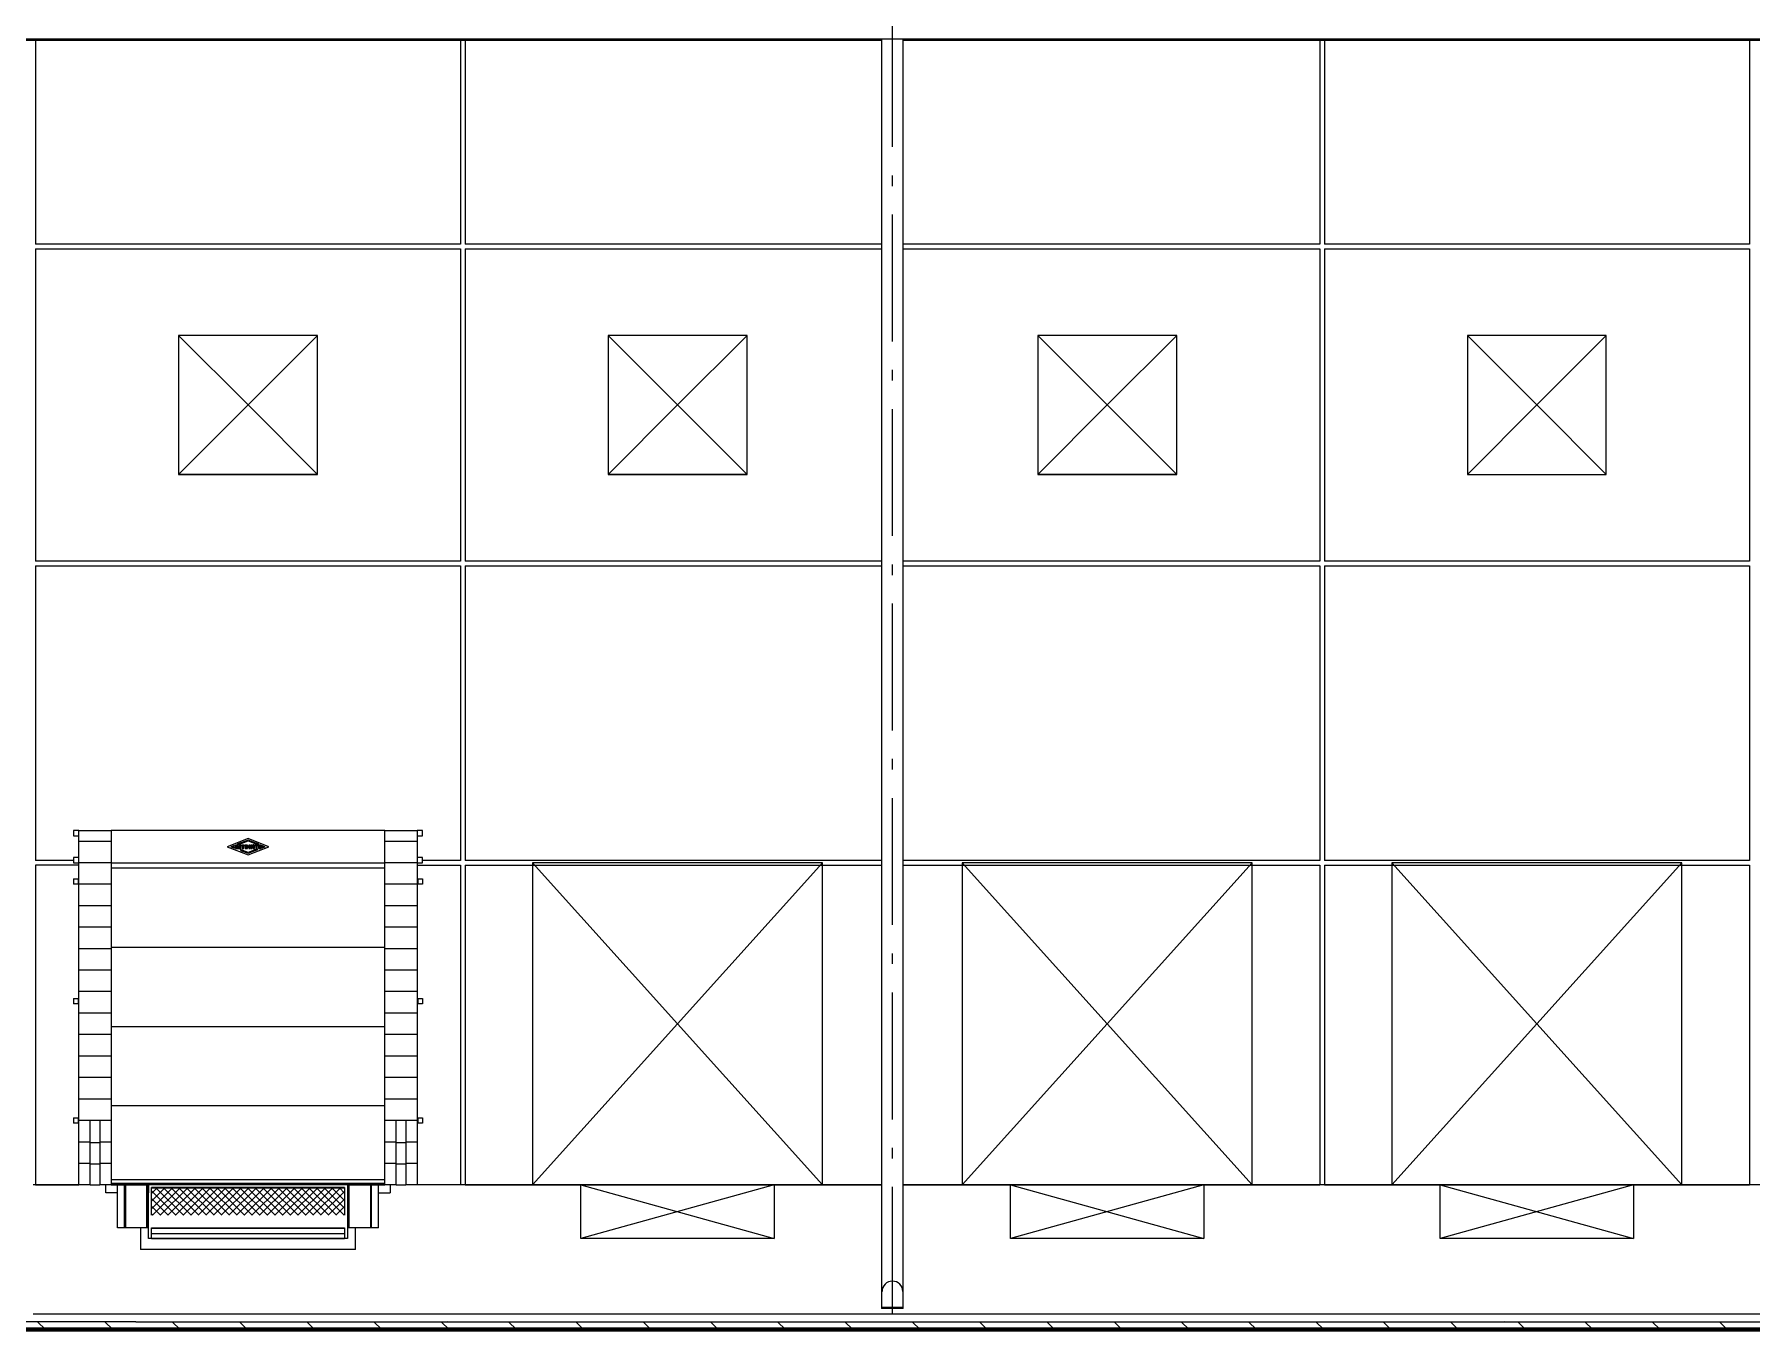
# Model space of a CAD drawing. Header units: metres. Extents: x -199 to 506, y -5 to 23.
# Drawn here: x 322.41 to 338.65, y -1.37 to 10.89 of the extents above; entities that cross this region are included whole.
import ezdxf

# ---------------------------------------------------------------- set-up
doc = ezdxf.new("R2010")
doc.units = ezdxf.units.M
doc.linetypes.add('01_Grid', pattern=[1.74, 1.2, -0.27, 0, -0.27])
for name, color, linetype, lineweight in [('03EJES-1', 1, '01_Grid', 5), ('06MUREXT', 92, 'Continuous', 9), ('11PUER', 1, 'Continuous', 5), ('14HATCH-1', 14, 'Continuous', 5), ('17EQAGUA', 5, 'Continuous', 5), ('26VENT', 144, 'Continuous', 5), ('46BANQ', 8, 'Continuous', 5), ('46BANQ-1', 8, 'Continuous', 13), ('53BAPS', 1, 'Continuous', 5), ('70LINEA', 1, 'Continuous', 13), ('70LINEA-1', 1, 'Continuous', 5), ('70LINEA_1_0', 6, 'Continuous', 80)]:
    doc.layers.add(name, color=color, linetype=linetype, lineweight=lineweight)

# ---------------------------------------------------------------- blocks, each defined once
blk = doc.blocks.new('Dock - Mechanical Leveler - MU6008-7073546-601rSouthElevEjeF Paint')
at = {"layer": '17EQAGUA'}
h = blk.add_hatch(dxfattribs=at)
h.set_pattern_fill('FP_26', color=256, style=0, pattern_type=2)
h.set_pattern_definition([(44.843, (18.288, -0.177), (-0.0359635, 0.036161), []), (135.157, (18.288, -0.177), (-0.0359635, -0.036161), [])])
h.paths.add_polyline_path([(17.585, -0.287), (19.202, -0.287), (19.202, -0.027), (17.374, -0.027), (17.374, -0.287)])
for p, q in [((16.942, -0.076), (16.942, 0)), ((16.993, 0), (17.053, 0)), ((17.053, -0.076), (16.942, -0.076)), ((17.053, 0), (17.12, 0)), ((17.053, -0.406), (17.053, 0)), ((17.12, 0), (17.129, 0)), ((17.12, -0.406), (17.12, 0)), ((17.129, 0), (17.332, 0)), ((17.129, 0), (17.129, -0.406)), ((17.332, -0.406), (17.332, 0)), ((17.332, 0), (17.342, 0)), ((17.342, -0.406), (17.342, 0)), ((17.342, 0), (17.348, 0)), ((17.348, -0.076), (17.342, -0.076)), ((17.348, -0.076), (17.342, -0.076)), ((17.348, 0), (17.348, -0.076)), ((17.348, -0.508), (17.348, -0.076)), ((17.374, -0.027), (17.374, -0.025)), ((19.202, -0.025), (17.374, -0.025)), ((17.374, -0.287), (17.374, -0.027)), ((17.374, -0.027), (19.202, -0.027)), ((19.202, -0.025), (19.202, -0.027)), ((19.202, -0.027), (19.202, -0.287)), ((19.228, 0), (19.234, 0)), ((19.228, 0), (19.228, -0.076)), ((19.228, -0.076), (19.228, -0.508)), ((19.234, -0.076), (19.228, -0.076)), ((19.228, -0.076), (19.234, -0.076)), ((19.234, 0), (19.244, 0)), ((19.234, -0.406), (19.234, 0)), ((19.244, 0), (19.447, 0)), ((19.244, -0.406), (19.244, 0)), ((19.447, 0), (19.447, -0.406)), ((19.447, 0), (19.456, 0)), ((19.456, 0), (19.523, 0)), ((19.456, -0.406), (19.456, 0)), ((19.523, -0.406), (19.523, 0)), ((19.523, 0), (19.583, 0)), ((19.523, -0.076), (19.634, -0.076)), ((19.634, 0), (19.634, -0.076)), ((17.12, -0.406), (17.053, -0.406)), ((17.129, -0.406), (17.12, -0.406)), ((17.332, -0.406), (17.129, -0.406)), ((17.272, -0.406), (17.272, -0.61)), ((17.342, -0.406), (17.332, -0.406)), ((17.374, -0.41), (17.374, -0.406)), ((17.374, -0.406), (19.202, -0.406)), ((17.374, -0.464), (17.374, -0.41)), ((17.374, -0.41), (19.202, -0.41)), ((17.374, -0.508), (17.374, -0.464)), ((19.202, -0.464), (17.374, -0.464)), ((19.202, -0.406), (19.202, -0.41)), ((19.202, -0.41), (19.202, -0.464)), ((19.202, -0.464), (19.202, -0.508)), ((19.244, -0.406), (19.234, -0.406)), ((19.447, -0.406), (19.244, -0.406)), ((19.304, -0.61), (19.304, -0.406)), ((19.456, -0.406), (19.447, -0.406)), ((19.523, -0.406), (19.456, -0.406)), ((19.304, -0.61), (17.272, -0.61)), ((19.228, -0.508), (17.348, -0.508)), ((17.374, -0.508), (19.202, -0.508))]:
    blk.add_line(p, q, dxfattribs=at)
blk = doc.blocks.new('Roll Up - 9_x10_-V81-601rSouthElevEjeF Paint')
at = {"layer": '11PUER'}
h = blk.add_hatch(dxfattribs=at)
h.set_pattern_fill('FP_25', color=256, style=0, pattern_type=2)
h.set_pattern_definition([(0, (86.915, 0), (0, 0.75), [])])
h.paths.add_polyline_path([(16.993, 0.051), (19.583, 0.051), (19.583, 3.048), (16.993, 3.048), (16.993, 0.059)])
for p, q in [((16.993, 0.051), (19.583, 0.051)), ((16.993, 0.016), (19.583, 0.016)), ((16.993, 0.013), (19.583, 0.013))]:
    blk.add_line(p, q, dxfattribs=at)
blk = doc.blocks.new('Dock - Seal - Seal 9x10_-7107110-601rSouthElevEjeF Paint')
at = {"layer": '17EQAGUA'}
for p, q in [((162.941, 3.353), (162.941, 3.302)), ((162.992, 3.353), (162.941, 3.353)), ((162.941, 3.302), (162.992, 3.302)), ((162.992, 3.251), (162.992, 3.353)), ((162.992, 3.353), (163.297, 3.353)), ((162.992, 3.048), (162.992, 3.251)), ((163.297, 3.251), (162.992, 3.251)), ((163.297, 3.353), (163.297, 3.251)), ((165.887, 3.353), (163.297, 3.353)), ((163.297, 3.251), (163.297, 3.048)), ((164.592, 3.277), (164.394, 3.2)), ((164.592, 3.262), (164.491, 3.223)), ((164.51, 3.223), (164.592, 3.255)), ((164.79, 3.2), (164.592, 3.277)), ((164.693, 3.223), (164.592, 3.262)), ((164.592, 3.255), (164.674, 3.223)), ((165.887, 3.251), (165.887, 3.353)), ((165.887, 3.353), (166.192, 3.353)), ((165.887, 3.048), (165.887, 3.251)), ((166.192, 3.251), (165.887, 3.251)), ((166.192, 3.353), (166.192, 3.251)), ((166.243, 3.353), (166.192, 3.353)), ((166.192, 3.302), (166.243, 3.302)), ((166.192, 3.251), (166.192, 3.048)), ((166.243, 3.302), (166.243, 3.353)), ((162.941, 3.099), (162.941, 3.048)), ((162.992, 3.099), (162.941, 3.099)), ((164.394, 3.2), (164.592, 3.124)), ((164.463, 3.213), (164.431, 3.2)), ((164.431, 3.2), (164.463, 3.188)), ((164.449, 3.2), (164.463, 3.206)), ((164.463, 3.195), (164.449, 3.2)), ((164.463, 3.206), (164.463, 3.213)), ((164.463, 3.188), (164.463, 3.195)), ((164.493, 3.216), (164.473, 3.216)), ((164.473, 3.216), (164.473, 3.182)), ((164.473, 3.182), (164.486, 3.182)), ((164.486, 3.202), (164.486, 3.213)), ((164.486, 3.182), (164.486, 3.198)), ((164.486, 3.198), (164.489, 3.198)), ((164.49, 3.213), (164.49, 3.202)), ((164.49, 3.197), (164.49, 3.182)), ((164.49, 3.182), (164.504, 3.182)), ((164.491, 3.223), (164.51, 3.223)), ((164.503, 3.184), (164.503, 3.192)), ((164.504, 3.182), (164.503, 3.184)), ((164.512, 3.181), (164.51, 3.181)), ((164.51, 3.181), (164.518, 3.176)), ((164.525, 3.216), (164.512, 3.216)), ((164.512, 3.216), (164.512, 3.181)), ((164.518, 3.176), (164.527, 3.181)), ((164.527, 3.171), (164.521, 3.166)), ((164.521, 3.166), (164.592, 3.138)), ((164.525, 3.181), (164.525, 3.216)), ((164.527, 3.181), (164.525, 3.181)), ((164.592, 3.146), (164.527, 3.171)), ((164.558, 3.216), (164.531, 3.216)), ((164.531, 3.216), (164.531, 3.213)), ((164.531, 3.213), (164.538, 3.213)), ((164.538, 3.213), (164.538, 3.182)), ((164.538, 3.182), (164.551, 3.182)), ((164.551, 3.182), (164.551, 3.213)), ((164.551, 3.213), (164.558, 3.213)), ((164.558, 3.213), (164.558, 3.216)), ((164.586, 3.216), (164.564, 3.216)), ((164.564, 3.216), (164.564, 3.182)), ((164.564, 3.182), (164.586, 3.182)), ((164.577, 3.201), (164.577, 3.213)), ((164.577, 3.213), (164.586, 3.213)), ((164.584, 3.201), (164.577, 3.201)), ((164.577, 3.185), (164.577, 3.199)), ((164.577, 3.199), (164.584, 3.199)), ((164.586, 3.185), (164.577, 3.185)), ((164.584, 3.199), (164.584, 3.201)), ((164.586, 3.213), (164.586, 3.216)), ((164.586, 3.182), (164.586, 3.185)), ((164.592, 3.124), (164.79, 3.2)), ((164.592, 3.138), (164.685, 3.174)), ((164.667, 3.174), (164.592, 3.146)), ((164.613, 3.216), (164.6, 3.216)), ((164.6, 3.216), (164.6, 3.182)), ((164.6, 3.182), (164.613, 3.182)), ((164.613, 3.201), (164.613, 3.216)), ((164.618, 3.201), (164.613, 3.201)), ((164.613, 3.182), (164.613, 3.199)), ((164.613, 3.199), (164.618, 3.199)), ((164.63, 3.216), (164.618, 3.216)), ((164.618, 3.216), (164.618, 3.201)), ((164.618, 3.199), (164.618, 3.182)), ((164.618, 3.182), (164.63, 3.182)), ((164.63, 3.182), (164.63, 3.216)), ((164.646, 3.222), (164.637, 3.216)), ((164.637, 3.216), (164.64, 3.216)), ((164.64, 3.216), (164.64, 3.182)), ((164.64, 3.182), (164.652, 3.182)), ((164.655, 3.216), (164.646, 3.222)), ((164.652, 3.182), (164.652, 3.216)), ((164.652, 3.216), (164.655, 3.216)), ((164.686, 3.216), (164.659, 3.216)), ((164.659, 3.216), (164.659, 3.213)), ((164.659, 3.213), (164.666, 3.213)), ((164.666, 3.213), (164.666, 3.182)), ((164.666, 3.182), (164.679, 3.182)), ((164.685, 3.174), (164.667, 3.174)), ((164.674, 3.223), (164.693, 3.223)), ((164.679, 3.182), (164.679, 3.213)), ((164.679, 3.213), (164.686, 3.213)), ((164.686, 3.213), (164.686, 3.216)), ((164.714, 3.216), (164.691, 3.216)), ((164.691, 3.216), (164.691, 3.182)), ((164.691, 3.182), (164.714, 3.182)), ((164.705, 3.201), (164.705, 3.213)), ((164.705, 3.213), (164.714, 3.213)), ((164.712, 3.201), (164.705, 3.201)), ((164.705, 3.185), (164.705, 3.199)), ((164.705, 3.199), (164.712, 3.199)), ((164.714, 3.185), (164.705, 3.185)), ((164.712, 3.199), (164.712, 3.201)), ((164.714, 3.213), (164.714, 3.216)), ((164.714, 3.182), (164.714, 3.185)), ((164.721, 3.213), (164.721, 3.206)), ((164.753, 3.2), (164.721, 3.213)), ((164.721, 3.206), (164.735, 3.2)), ((164.735, 3.2), (164.721, 3.195)), ((164.721, 3.188), (164.753, 3.2)), ((164.721, 3.195), (164.721, 3.188)), ((166.243, 3.099), (166.192, 3.099)), ((166.243, 3.048), (166.243, 3.099)), ((162.941, 3.048), (162.992, 3.048)), ((163.297, 3.048), (162.992, 3.048)), ((162.992, 2.845), (162.992, 3.048)), ((163.297, 3.048), (163.297, 2.845)), ((163.297, 3.048), (165.887, 3.048)), ((166.192, 3.048), (165.887, 3.048)), ((165.887, 2.845), (165.887, 3.048)), ((166.192, 3.048), (166.192, 2.845)), ((166.192, 3.048), (166.243, 3.048)), ((162.941, 2.896), (162.985, 2.896)), ((162.941, 2.896), (162.941, 2.845)), ((162.985, 2.845), (162.941, 2.845)), ((162.985, 2.896), (162.992, 2.896)), ((162.985, 2.896), (162.985, 2.845)), ((162.992, 2.845), (162.985, 2.845)), ((163.297, 2.845), (162.992, 2.845)), ((162.992, 2.642), (162.992, 2.845)), ((163.297, 2.845), (163.297, 2.642)), ((166.192, 2.845), (165.887, 2.845)), ((165.887, 2.642), (165.887, 2.845)), ((166.192, 2.896), (166.199, 2.896)), ((166.192, 2.845), (166.192, 2.642)), ((166.199, 2.845), (166.192, 2.845)), ((166.199, 2.896), (166.243, 2.896)), ((166.199, 2.896), (166.199, 2.845)), ((166.243, 2.845), (166.199, 2.845)), ((166.243, 2.896), (166.243, 2.845)), ((163.297, 2.642), (162.992, 2.642)), ((162.992, 2.438), (162.992, 2.642)), ((163.297, 2.642), (163.297, 2.438)), ((166.192, 2.642), (165.887, 2.642)), ((165.887, 2.438), (165.887, 2.642)), ((166.192, 2.642), (166.192, 2.438)), ((163.297, 2.438), (162.992, 2.438)), ((162.992, 2.235), (162.992, 2.438)), ((163.297, 2.438), (163.297, 2.235)), ((166.192, 2.438), (165.887, 2.438)), ((165.887, 2.235), (165.887, 2.438)), ((166.192, 2.438), (166.192, 2.235)), ((163.297, 2.235), (162.992, 2.235)), ((162.992, 2.032), (162.992, 2.235)), ((163.297, 2.235), (163.297, 2.032)), ((166.192, 2.235), (165.887, 2.235)), ((165.887, 2.032), (165.887, 2.235)), ((166.192, 2.235), (166.192, 2.032)), ((163.297, 2.032), (162.992, 2.032)), ((162.992, 1.829), (162.992, 2.032)), ((163.297, 2.032), (163.297, 1.829)), ((166.192, 2.032), (165.887, 2.032)), ((165.887, 1.829), (165.887, 2.032)), ((166.192, 2.032), (166.192, 1.829)), ((163.297, 1.829), (162.992, 1.829)), ((162.992, 1.626), (162.992, 1.829)), ((163.297, 1.829), (163.297, 1.626)), ((166.192, 1.829), (165.887, 1.829)), ((165.887, 1.626), (165.887, 1.829)), ((166.192, 1.829), (166.192, 1.626)), ((162.941, 1.765), (162.985, 1.765)), ((162.941, 1.765), (162.941, 1.714)), ((162.985, 1.714), (162.941, 1.714)), ((162.985, 1.765), (162.992, 1.765)), ((162.985, 1.765), (162.985, 1.714)), ((162.992, 1.714), (162.985, 1.714)), ((163.297, 1.626), (162.992, 1.626)), ((162.992, 1.422), (162.992, 1.626)), ((163.297, 1.626), (163.297, 1.422)), ((166.192, 1.626), (165.887, 1.626)), ((165.887, 1.422), (165.887, 1.626)), ((166.192, 1.765), (166.199, 1.765)), ((166.199, 1.714), (166.192, 1.714)), ((166.192, 1.626), (166.192, 1.422)), ((166.199, 1.765), (166.243, 1.765)), ((166.199, 1.765), (166.199, 1.714)), ((166.243, 1.714), (166.199, 1.714)), ((166.243, 1.765), (166.243, 1.714)), ((163.297, 1.422), (162.992, 1.422)), ((162.992, 1.219), (162.992, 1.422)), ((163.297, 1.422), (163.297, 1.219)), ((166.192, 1.422), (165.887, 1.422)), ((165.887, 1.219), (165.887, 1.422)), ((166.192, 1.422), (166.192, 1.219)), ((163.297, 1.219), (162.992, 1.219)), ((162.992, 1.016), (162.992, 1.219)), ((163.297, 1.219), (163.297, 1.016)), ((166.192, 1.219), (165.887, 1.219)), ((165.887, 1.016), (165.887, 1.219)), ((166.192, 1.219), (166.192, 1.016)), ((163.297, 1.016), (162.992, 1.016)), ((162.992, 0.813), (162.992, 1.016)), ((163.297, 1.016), (163.297, 0.813)), ((166.192, 1.016), (165.887, 1.016)), ((165.887, 0.813), (165.887, 1.016)), ((166.192, 1.016), (166.192, 0.813)), ((163.297, 0.813), (162.992, 0.813)), ((162.992, 0.61), (162.992, 0.813)), ((163.297, 0.813), (163.297, 0.61)), ((166.192, 0.813), (165.887, 0.813)), ((165.887, 0.61), (165.887, 0.813)), ((166.192, 0.813), (166.192, 0.61)), ((162.941, 0.635), (162.985, 0.635)), ((162.941, 0.635), (162.941, 0.584)), ((162.985, 0.584), (162.941, 0.584)), ((162.985, 0.635), (162.992, 0.635)), ((162.985, 0.635), (162.985, 0.584)), ((162.992, 0.584), (162.985, 0.584)), ((163.297, 0.61), (162.992, 0.61)), ((162.992, 0.406), (162.992, 0.61)), ((163.1, 0.403), (163.1, 0.61)), ((163.189, 0.61), (163.189, 0.403)), ((163.297, 0.61), (163.297, 0.406)), ((166.192, 0.61), (165.887, 0.61)), ((165.887, 0.406), (165.887, 0.61)), ((165.995, 0.403), (165.995, 0.61)), ((166.084, 0.61), (166.084, 0.403)), ((166.192, 0.635), (166.199, 0.635)), ((166.192, 0.61), (166.192, 0.406)), ((166.199, 0.584), (166.192, 0.584)), ((166.199, 0.635), (166.243, 0.635)), ((166.199, 0.635), (166.199, 0.584)), ((166.243, 0.584), (166.199, 0.584)), ((166.243, 0.635), (166.243, 0.584)), ((163.1, 0.406), (162.992, 0.406)), ((162.992, 0.203), (162.992, 0.406)), ((163.1, 0.2), (163.1, 0.403)), ((163.1, 0.403), (163.189, 0.403)), ((163.297, 0.406), (163.189, 0.406)), ((163.189, 0.403), (163.189, 0.2)), ((163.297, 0.406), (163.297, 0.203)), ((165.995, 0.406), (165.887, 0.406)), ((165.887, 0.203), (165.887, 0.406)), ((165.995, 0.2), (165.995, 0.403)), ((165.995, 0.403), (166.084, 0.403)), ((166.192, 0.406), (166.084, 0.406)), ((166.084, 0.403), (166.084, 0.2)), ((166.192, 0.406), (166.192, 0.203)), ((163.1, 0.203), (162.992, 0.203)), ((162.992, 0), (162.992, 0.203)), ((163.1, 0), (163.1, 0.2)), ((163.1, 0.2), (163.189, 0.2)), ((163.297, 0.203), (163.189, 0.203)), ((163.189, 0.2), (163.189, 0)), ((163.297, 0.203), (163.297, 0)), ((165.995, 0.203), (165.887, 0.203)), ((165.887, 0), (165.887, 0.203)), ((165.995, 0), (165.995, 0.2)), ((165.995, 0.2), (166.084, 0.2)), ((166.192, 0.203), (166.084, 0.203)), ((166.084, 0.2), (166.084, 0)), ((166.192, 0.203), (166.192, 0)), ((163.1, 0), (162.992, 0)), ((163.1, 0), (163.189, 0)), ((163.297, 0), (163.189, 0)), ((165.995, 0), (165.887, 0)), ((165.995, 0), (166.084, 0)), ((166.192, 0), (166.084, 0))]:
    blk.add_line(p, q, dxfattribs=at)
at = {"layer": '17EQAGUA', "flags": 128}
for points in [[(164.486, 3.213), (164.486, 3.213), (164.486, 3.213), (164.486, 3.214), (164.486, 3.214), (164.487, 3.214), (164.487, 3.214), (164.487, 3.214), (164.488, 3.214), (164.488, 3.214), (164.489, 3.214), (164.489, 3.214), (164.49, 3.214), (164.49, 3.214), (164.49, 3.213), (164.49, 3.213), (164.49, 3.213)], [(164.49, 3.202), (164.49, 3.202), (164.49, 3.201), (164.49, 3.201), (164.49, 3.201), (164.489, 3.201), (164.489, 3.2), (164.488, 3.2), (164.488, 3.2), (164.487, 3.2), (164.487, 3.201), (164.486, 3.201), (164.486, 3.201), (164.486, 3.201), (164.486, 3.202), (164.486, 3.202)], [(164.598, 3.199), (164.598, 3.2), (164.597, 3.202), (164.597, 3.202), (164.596, 3.203), (164.595, 3.204), (164.593, 3.204), (164.592, 3.204), (164.591, 3.204), (164.589, 3.203), (164.588, 3.202), (164.588, 3.202), (164.587, 3.2), (164.587, 3.199)], [(164.587, 3.199), (164.587, 3.198), (164.588, 3.197), (164.588, 3.196), (164.589, 3.195), (164.591, 3.195), (164.592, 3.194), (164.593, 3.194), (164.595, 3.195), (164.596, 3.195), (164.597, 3.196), (164.597, 3.197), (164.598, 3.198), (164.598, 3.199)]]:
    blk.add_lwpolyline(points, dxfattribs=at)
at = {"layer": '17EQAGUA'}
for centre, radius, start, end in [((164.489, 3.197), 0.0016, 0, 90), ((164.493, 3.207), 0.00904, 305.7224, 90), ((164.499, 3.199), 0.000898, 125.7224, 250.7849), ((164.497, 3.192), 0.00598, 0, 70.7849)]:
    blk.add_arc(centre, radius, start, end, dxfattribs=at)
blk = doc.blocks.new('Docks - Knockout - Cw9_x10__ Lv6_x8_-7684776-601rSouthElevEjeF Paint')
at = {"layer": '26VENT'}
for p, q in [((161.8996, 3.048), (159.1564, 3.048)), ((159.1564, 3.048), (161.8996, 0)), ((161.8996, 3.048), (159.1564, 0)), ((159.1564, 3.048), (159.1564, 0)), ((161.8996, 0), (161.8996, 3.048)), ((159.1564, 0), (161.8996, 0)), ((159.6136, 0), (161.4424, -0.508)), ((161.4424, 0), (159.6136, -0.508)), ((159.6136, -0.508), (159.6136, 0)), ((161.4424, 0), (161.4424, -0.508)), ((161.4424, -0.508), (159.6136, -0.508))]:
    blk.add_line(p, q, dxfattribs=at)
blk = doc.blocks.new('Downspout - Square - Downspout - Square 8_x8_-7117014-601rSouthElevEjeF Paint')
at = {"layer": '17EQAGUA'}
for p, q in [((24.282, 10.841), (24.282, -1.169)), ((24.486, -1.169), (24.486, 10.841)), ((24.285, -1.159), (24.285, -1.009)), ((24.483, -1.009), (24.483, -1.159)), ((24.486, -1.169), (24.282, -1.169)), ((24.483, -1.159), (24.285, -1.159))]:
    blk.add_line(p, q, dxfattribs=at)
blk.add_arc((24.384, -1.009), 0.0986, 0, 180, dxfattribs=at)

msp = doc.modelspace()

# ---------------------------------------------------------------- hatches: boundary and pattern name
at = {"layer": '14HATCH-1'}
h = msp.add_hatch(dxfattribs=at)
h.set_pattern_fill('FP_13', color=256, style=0, pattern_type=2)
h.set_pattern_definition([(135, (393.057, 0), (-0.318198, -0.318198), [])])
h.paths.add_polyline_path([(324.5986, -1.3692), (390.797, -1.3692), (390.797, -1.298), (323.7268, -1.2945), (322.398, -1.2942), (322.398, -1.3692), (323.7268, -1.3692)])
h.paths.add_polyline_path([(282.7552, -1.3624), (291.2804, -1.3021), (291.2804, -1.2271), (282.7552, -1.2874), (282.7552, -1.3486)])

# ---------------------------------------------------------------- linework, layer by layer
at = {"layer": '03EJES-1'}
msp.add_line((330.526, -1.2192), (330.526, 19.6265), dxfattribs=at)
at = {"layer": '06MUREXT'}
for p, q in [((325.0873, 6.7228), (323.7728, 6.7228)), ((329.1513, 6.7228), (327.8368, 6.7228)), ((333.2153, 6.7228), (331.9008, 6.7228)), ((322.8298, 0), (322.398, 0)), ((323.1949, 0), (323.1346, 0)), ((325.3762, 0), (323.4839, 0)), ((325.7254, 0), (325.6651, 0)), ((330.4244, 0), (326.0302, 0)), ((342.6164, 0), (330.6276, 0)), ((322.398, -1.2192), (380.5851, -1.2192))]:
    msp.add_line(p, q, dxfattribs=at)
at = {"layer": '46BANQ'}
for p, q in [((323.3699, -1.2942), (346.3141, -1.2942)), ((326.863, -1.2979), (326.3141, -1.2942)), ((326.3141, -1.297), (326.3141, -1.2942)), ((336.863, -1.2979), (336.3141, -1.2942)), ((336.3141, -1.2979), (336.3141, -1.2942))]:
    msp.add_line(p, q, dxfattribs=at)
at = {"layer": '46BANQ-1'}
for p, q in [((323.3699, -1.2942), (318.5351, -1.2942)), ((326.3141, -1.297), (323.3699, -1.2942)), ((326.863, -1.2979), (326.3141, -1.297)), ((336.3141, -1.2979), (326.863, -1.2979)), ((336.863, -1.2979), (336.3141, -1.2979)), ((346.3141, -1.2979), (336.863, -1.2979))]:
    msp.add_line(p, q, dxfattribs=at)
at = {"layer": '53BAPS'}
for p, q in [((498.9879, 10.8409), (294.0917, 10.8409)), ((330.4246, 10.8268), (318.3338, 10.8268)), ((342.6166, 10.8268), (330.6274, 10.8268))]:
    msp.add_line(p, q, dxfattribs=at)
at = {"layer": '70LINEA'}
for p, q in [((322.4197, 10.8268), (322.4197, 8.9017)), ((326.4403, 10.8268), (326.4403, 8.9017)), ((326.4837, 10.8268), (326.4837, 8.9017)), ((334.5683, 10.8268), (334.5683, 8.9017)), ((334.6117, 10.8268), (334.6117, 8.9017)), ((338.6323, 10.8268), (338.6323, 8.9017)), ((326.4403, 8.9017), (322.4197, 8.9017)), ((322.4197, 8.8583), (326.4403, 8.8583)), ((322.4197, 8.8583), (322.4197, 5.9017)), ((326.4403, 8.8583), (326.4403, 5.9017)), ((330.4254, 8.9017), (326.4837, 8.9017)), ((326.4837, 8.8583), (330.4255, 8.8583)), ((326.4837, 8.8583), (326.4837, 5.9017)), ((330.6265, 8.8583), (334.5683, 8.8583)), ((334.5683, 8.9017), (330.6266, 8.9017)), ((334.5683, 8.8583), (334.5683, 5.9017)), ((338.6323, 8.9017), (334.6117, 8.9017)), ((334.6117, 8.8583), (338.6323, 8.8583)), ((334.6117, 8.8583), (334.6117, 5.9017)), ((338.6323, 8.8583), (338.6323, 5.9017)), ((325.0873, 6.7228), (323.7728, 6.7228)), ((329.1513, 6.7228), (327.8368, 6.7228)), ((333.2153, 6.7228), (331.9008, 6.7228)), ((326.4403, 5.9017), (322.4197, 5.9017)), ((322.4197, 5.8583), (326.4403, 5.8583)), ((322.4197, 5.8583), (322.4197, 3.0697)), ((326.4403, 5.8583), (326.4403, 3.0697)), ((330.4244, 5.9017), (326.4837, 5.9017)), ((326.4837, 5.8583), (330.4244, 5.8583)), ((326.4837, 5.8583), (326.4837, 3.0697)), ((334.5683, 5.9017), (330.6276, 5.9017)), ((330.6276, 5.8583), (334.5683, 5.8583)), ((334.5683, 5.8583), (334.5683, 3.0697)), ((338.6323, 5.9017), (334.6117, 5.9017)), ((334.6117, 5.8583), (338.6323, 5.8583)), ((334.6117, 5.8583), (334.6117, 3.0697)), ((338.6323, 5.8583), (338.6323, 3.0697)), ((322.779, 3.0697), (322.4197, 3.0697)), ((322.8298, 3.0263), (322.4197, 3.0263)), ((322.4197, 3.0263), (322.4197, 0)), ((326.0302, 3.0263), (326.4403, 3.0263)), ((326.4403, 3.0697), (326.081, 3.0697)), ((326.4403, 3.0263), (326.4403, 0)), ((330.4244, 3.0697), (326.4837, 3.0697)), ((326.4837, 3.0263), (330.4244, 3.0263)), ((326.4837, 3.0263), (326.4837, 0)), ((334.5683, 3.0697), (330.6276, 3.0697)), ((330.6276, 3.0263), (334.5683, 3.0263)), ((334.5683, 3.0263), (334.5683, 0)), ((338.6323, 3.0697), (334.6117, 3.0697)), ((334.6117, 3.0263), (338.6323, 3.0263)), ((334.6117, 3.0263), (334.6117, 0)), ((338.6323, 3.0263), (338.6323, 0)), ((322.4197, 0), (322.8298, 0)), ((326.4403, 0), (326.0302, 0)), ((326.4837, 0), (330.4244, 0)), ((330.6276, 0), (334.5683, 0)), ((334.6117, 0), (338.6323, 0))]:
    msp.add_line(p, q, dxfattribs=at)
at = {"layer": '70LINEA-1'}
for p, q in [((325.0873, 8.0373), (323.7728, 8.0373)), ((324.43, 7.38), (323.7728, 8.0373)), ((323.7728, 8.0373), (323.7728, 6.7228)), ((325.0873, 8.0373), (324.43, 7.38)), ((325.0873, 6.7228), (325.0873, 8.0373)), ((329.1513, 8.0373), (327.8368, 8.0373)), ((328.494, 7.38), (327.8368, 8.0373)), ((327.8368, 8.0373), (327.8368, 6.7228)), ((329.1513, 8.0373), (328.494, 7.38)), ((329.1513, 6.7228), (329.1513, 8.0373)), ((333.2153, 8.0373), (331.9008, 8.0373)), ((332.558, 7.38), (331.9008, 8.0373)), ((331.9008, 8.0373), (331.9008, 6.7228)), ((333.2153, 8.0373), (332.558, 7.38)), ((333.2153, 6.7228), (333.2153, 8.0373)), ((337.2793, 8.0373), (335.9648, 8.0373)), ((336.622, 7.38), (335.9648, 8.0373)), ((335.9648, 8.0373), (335.9648, 6.7228)), ((337.2793, 8.0373), (336.622, 7.38)), ((337.2793, 6.7228), (337.2793, 8.0373)), ((323.7728, 6.7228), (324.43, 7.38)), ((324.43, 7.38), (325.0873, 6.7228)), ((327.8368, 6.7228), (328.494, 7.38)), ((328.494, 7.38), (329.1513, 6.7228)), ((331.9008, 6.7228), (332.558, 7.38)), ((332.558, 7.38), (333.2153, 6.7228)), ((335.9648, 6.7228), (336.622, 7.38)), ((336.622, 7.38), (337.2793, 6.7228)), ((323.7728, 6.7228), (325.0873, 6.7228)), ((327.8368, 6.7228), (329.1513, 6.7228)), ((331.9008, 6.7228), (333.2153, 6.7228)), ((335.9648, 6.7228), (337.2793, 6.7228))]:
    msp.add_line(p, q, dxfattribs=at)
at = {"layer": '70LINEA_1_0'}
msp.add_line((282.7552, -1.3692), (391.931, -1.3692), dxfattribs=at)

# ---------------------------------------------------------------- block references
at = {"layer": '11PUER'}
msp.add_blockref('Roll Up - 9_x10_-V81-601rSouthElevEjeF Paint', (306.142, 0), dxfattribs=at)
at = {"layer": '17EQAGUA'}
for name, p in [('Downspout - Square - Downspout - Square 8_x8_-7117014-601rSouthElevEjeF Paint', (306.142, 0)), ('Dock - Seal - Seal 9x10_-7107110-601rSouthElevEjeF Paint', (159.838, 0)), ('Dock - Mechanical Leveler - MU6008-7073546-601rSouthElevEjeF Paint', (306.142, 0))]:
    msp.add_blockref(name, p, dxfattribs=at)
at = {"layer": '26VENT'}
for p in [(167.966, 0), (172.03, 0), (176.094, 0)]:
    msp.add_blockref('Docks - Knockout - Cw9_x10__ Lv6_x8_-7684776-601rSouthElevEjeF Paint', p, dxfattribs=at)

doc.saveas('drawing.dxf')
